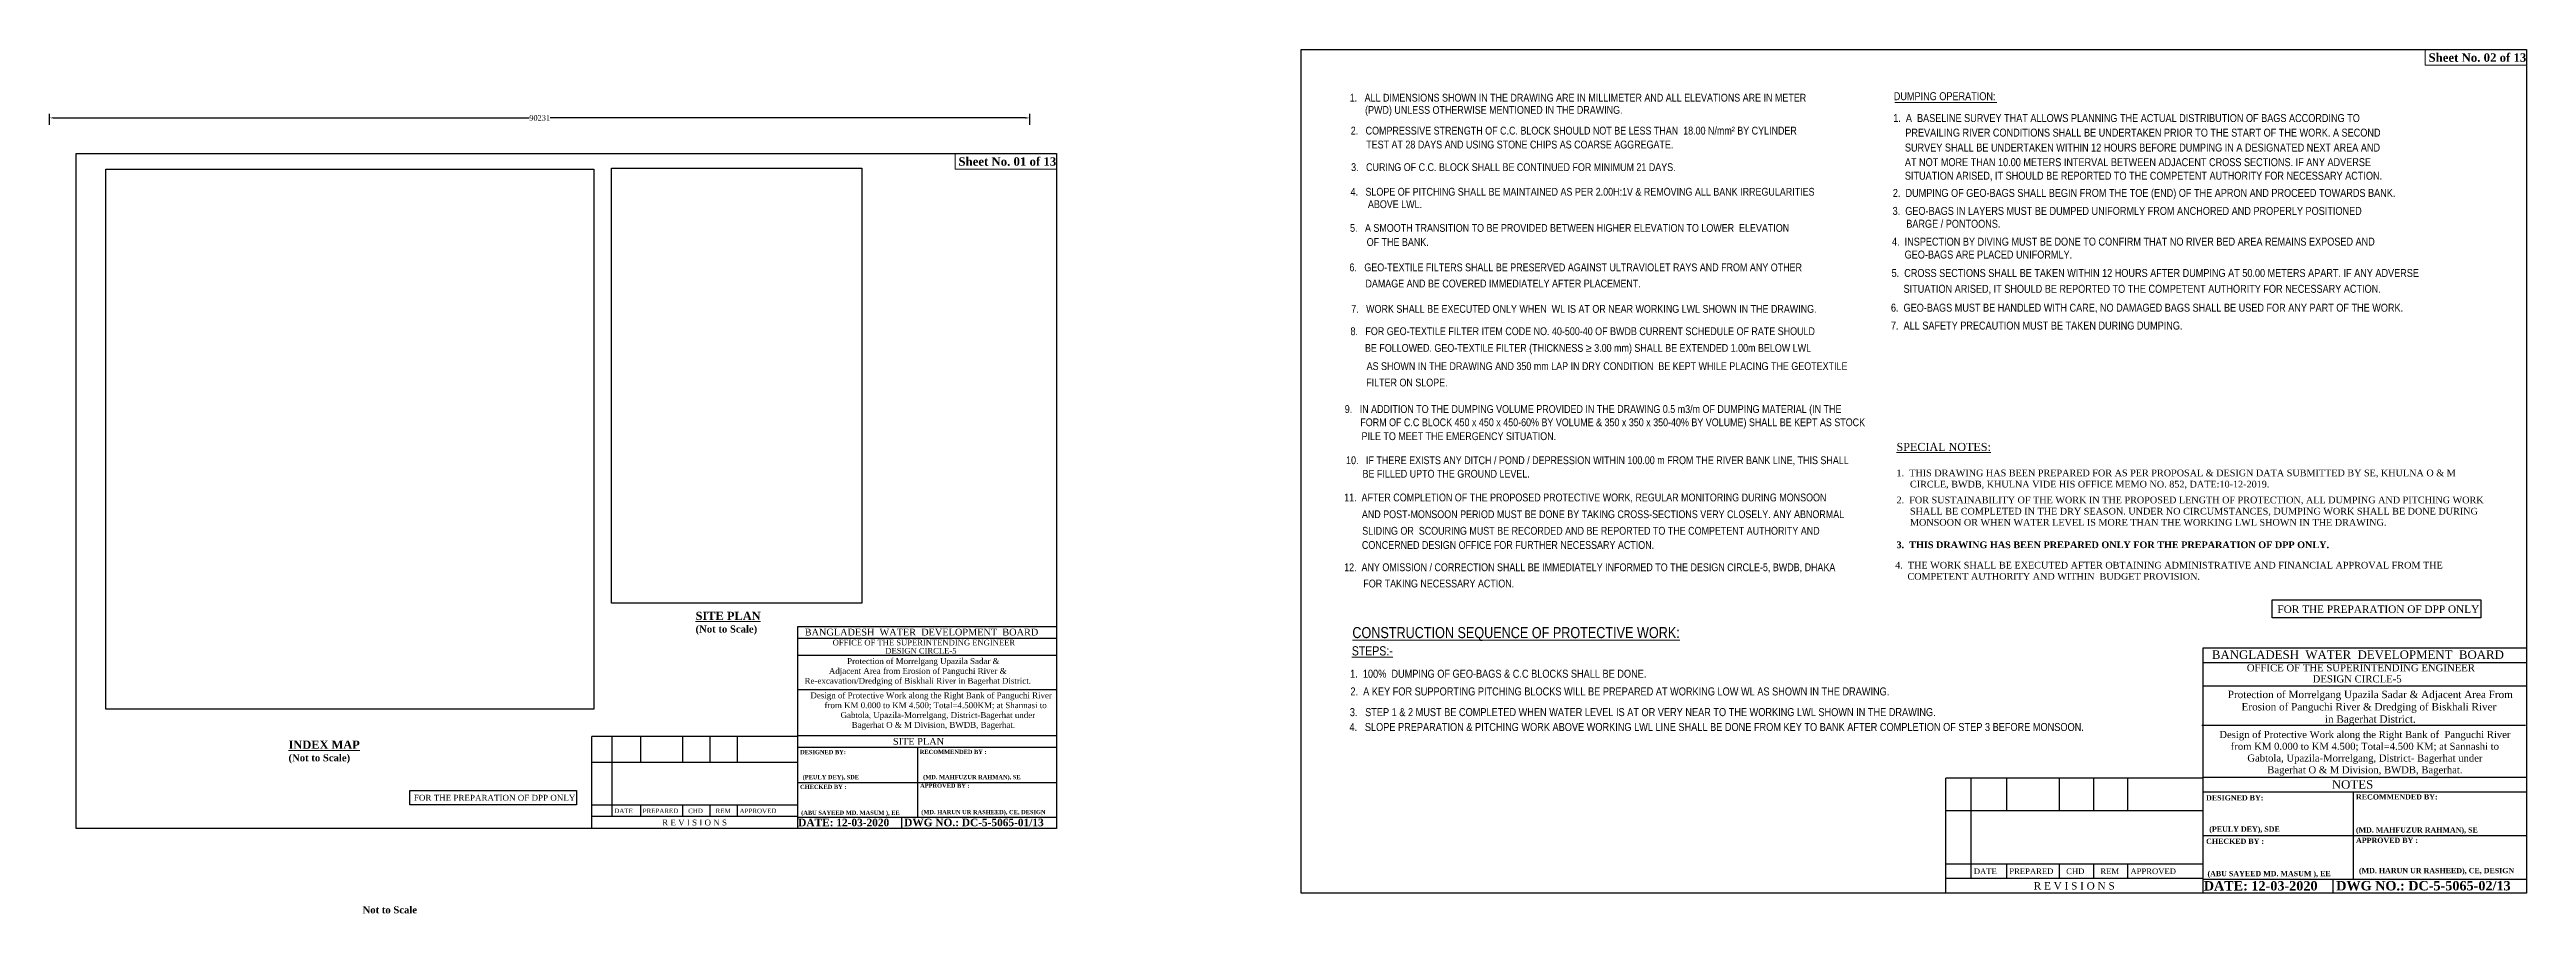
# Model space of a CAD drawing. Header units: metres. Extents: x -2434 to 11656, y -15288 to 8109.
# Drawn here: x -1071.6 to -843.6, y -8339.5 to -8260 of the extents above; entities that cross this region are included whole.
import ezdxf
from ezdxf.enums import TextEntityAlignment as Align

# ---------------------------------------------------------------- set-up
doc = ezdxf.new("R2010")
doc.units = ezdxf.units.M
doc.layers.add('LINE', color=7, linetype='Continuous')
doc.layers.add('Other line', color=7, linetype='Continuous', lineweight=15)
doc.styles.add('Arial-250', font='arial.ttf')
doc.styles.add('Kazi_T_H', font='timesbd.ttf')
doc.styles.get("Standard").update_dxf_attribs({"font": 'times.ttf'})
doc.styles.add('style2', font='ARIALN.TTF', dxfattribs={"height": 0.65})
doc.dimstyles.get("Standard").update_dxf_attribs({"dimtxt": 0.5, "dimasz": 0.4075, "dimexe": 0.364, "dimexo": 0.219, "dimgap": 0.09, "dimtad": 0, "dimdec": 0, "dimlfac": 1000, "dimzin": 0, "dimdsep": 46, "dimtxsty": 'Standard', "dimcen": 0.09, "dimadec": 0, "dimazin": 0, "dimtfac": 1, "dimtdec": 0, "dimtofl": 0, "dimtmove": 0, "dimatfit": 3, "dimfxl": 1, "dimtolj": 1, "dimtzin": 0, "dimarcsym": 0})
picture_1 = doc.add_image_def('image6.jpg', size_in_pixel=(2592, 4505))
picture_2 = doc.add_image_def('image7.jpg', size_in_pixel=(606, 671))

# ---------------------------------------------------------------- blocks, each defined once
blk = doc.blocks.new('*D872')
at = {"color": 0, "lineweight": -2, "ltscale": 0.5}
for p, q in [((-1071.63, -8266.91), (-1071.63, -8265.9)), ((-1071.22, -8266.27), (-1027.47, -8266.27)), ((-981.81, -8266.27), (-1025.56, -8266.27)), ((-981.4, -8266.91), (-981.4, -8265.9))]:
    blk.add_line(p, q, dxfattribs=at)
at = {"color": 0, "linetype": 'Continuous', "lineweight": -3, "ltscale": 0.5}
for points in [[(-1071.22, -8266.2), (-1071.22, -8266.34), (-1071.63, -8266.27)], [(-981.81, -8266.2), (-981.81, -8266.34), (-981.4, -8266.27)]]:
    blk.add_solid(points, dxfattribs=at)
at = {"layer": 'Defpoints', "color": 0, "linetype": 'Continuous', "lineweight": -3, "ltscale": 0.5}
for p in [(-981.4, -8266.27), (-1071.63, -8267.13), (-981.4, -8267.13)]:
    blk.add_point(p, dxfattribs=at)
at = {"color": 0, "linetype": 'Continuous', "lineweight": -3, "ltscale": 0.5, "insert": (-1026.52, -8266.27), "char_height": 0.5, "attachment_point": 5}
blk.add_mtext('\\A1;90231', dxfattribs=at)

msp = doc.modelspace()

# ---------------------------------------------------------------- linework, layer by layer
at = {"color": 0, "linetype": 'Continuous', "lineweight": -3, "ltscale": 0.5}
for points in [[(-867.051424, -8310.643137), (-847.853602, -8310.643137), (-847.853602, -8312.299707), (-867.051424, -8312.299707)], [(-1038.480177, -8328.172324), (-1023.121919, -8328.172324), (-1023.121919, -8329.49758), (-1038.480177, -8329.49758)]]:
    msp.add_lwpolyline(points, close=True, dxfattribs=at)
at = {"layer": 'LINE', "color": 0, "linetype": 'ByBlock', "lineweight": -3, "ltscale": 0.5}
for p, q in [((-978.959951, -8313.11339), (-1002.801836, -8313.11339)), ((-1002.801836, -8313.11339), (-1002.801836, -8331.67707)), ((-978.959951, -8314.203173), (-1002.801836, -8314.203173)), ((-978.959951, -8315.755604), (-1002.801836, -8315.755604)), ((-873.449808, -8315.06941), (-873.449808, -8337.641008)), ((-843.647452, -8315.06941), (-873.449808, -8315.06941)), ((-843.647452, -8316.431639), (-873.449808, -8316.431639)), ((-978.959951, -8318.908937), (-1002.801836, -8318.908937)), ((-978.959951, -8318.908937), (-1002.801836, -8318.908937)), ((-843.647452, -8318.567752), (-873.449808, -8318.567752)), ((-1002.801836, -8323.19955), (-1021.720808, -8323.19955)), ((-1021.720808, -8331.67707), (-1021.720808, -8323.19955)), ((-1019.863342, -8323.19955), (-1019.863342, -8330.58411)), ((-1017.249298, -8323.19955), (-1017.249298, -8325.614256)), ((-1013.375802, -8323.19955), (-1013.375802, -8325.614256)), ((-1010.852366, -8323.19955), (-1010.852366, -8325.614256)), ((-1008.32893, -8323.19955), (-1008.32893, -8325.614256)), ((-978.959951, -8323.156553), (-1002.801836, -8323.156553)), ((-843.732232, -8322.188532), (-873.534588, -8322.188532)), ((-1002.801836, -8325.614256), (-1021.720808, -8325.614256)), ((-978.959951, -8324.235751), (-1002.801836, -8324.235751)), ((-991.703096, -8330.634534), (-991.703096, -8324.235751)), ((-1002.801836, -8327.435142), (-978.959951, -8327.435142)), ((-873.449808, -8327.044107), (-897.098524, -8327.044107)), ((-897.098524, -8337.641008), (-897.098524, -8327.044107)), ((-894.776691, -8327.044107), (-894.776691, -8336.274808)), ((-891.509136, -8327.044107), (-891.509136, -8330.06249)), ((-886.667266, -8327.044107), (-886.667266, -8330.06249)), ((-883.512971, -8327.044107), (-883.512971, -8330.06249)), ((-880.358676, -8327.044107), (-880.358676, -8330.06249)), ((-843.647452, -8326.990361), (-873.449808, -8326.990361)), ((-1002.801836, -8329.534189), (-1021.720808, -8329.534189)), ((-1017.249298, -8329.534189), (-1017.249298, -8330.58411)), ((-1013.375802, -8329.534189), (-1013.375802, -8330.58411)), ((-1010.852366, -8329.534189), (-1010.852366, -8330.58411)), ((-1008.32893, -8329.534189), (-1008.32893, -8330.58411)), ((-873.449808, -8330.06249), (-897.098524, -8330.06249)), ((-843.647452, -8328.339359), (-873.449808, -8328.339359)), ((-859.576384, -8336.337838), (-859.576384, -8328.339359)), ((-1002.801836, -8330.58411), (-1021.720808, -8330.58411)), ((-1002.801836, -8330.634534), (-978.959951, -8330.634534)), ((-993.182336, -8331.67707), (-993.182336, -8330.634534)), ((-873.449808, -8332.338598), (-843.647452, -8332.338598)), ((-873.449808, -8334.962406), (-897.098524, -8334.962406)), ((-891.509136, -8334.962406), (-891.509136, -8336.274808)), ((-886.667266, -8334.962406), (-886.667266, -8336.274808)), ((-883.512971, -8334.962406), (-883.512971, -8336.274808)), ((-880.358676, -8334.962406), (-880.358676, -8336.274808)), ((-873.449808, -8336.274808), (-897.098524, -8336.274808)), ((-873.449808, -8336.337838), (-843.647452, -8336.337838)), ((-861.425433, -8337.641008), (-861.425433, -8336.337838))]:
    msp.add_line(p, q, dxfattribs=at)
for points in [[(-956.435743, -8259.974134), (-843.647452, -8259.974134), (-843.647452, -8337.641008), (-956.435743, -8337.641008)], [(-1069.190584, -8269.543571), (-978.959951, -8269.543571), (-978.959951, -8331.67707), (-1069.190584, -8331.67707)]]:
    msp.add_lwpolyline(points, close=True, dxfattribs=at)
at = {"layer": 'LINE', "color": 7, "lineweight": 13, "ltscale": 0.5}
for points in [[(-843.647452, -8259.974134), (-852.966468, -8259.974134), (-852.966468, -8261.408179), (-843.647452, -8261.408179)], [(-978.959951, -8269.543571), (-988.278967, -8269.543571), (-988.278967, -8270.977616), (-978.959951, -8270.977616)]]:
    msp.add_lwpolyline(points, close=True, dxfattribs=at)
at = {"layer": 'Other line', "color": 7, "ltscale": 5}
msp.add_line((-901.784949, -8264.837031), (-892.399749, -8264.837031), dxfattribs=at)

# ---------------------------------------------------------------- texts
at = {"layer": 'LINE', "color": 0, "linetype": 'ByBlock', "lineweight": -3, "ltscale": 0.5}
for s, height, p in [('BANGLADESH  WATER  DEVELOPMENT  BOARD', 0.62657026, (-991.372961, -8313.914387)), ('OFFICE OF THE SUPERINTENDING ENGINEER', 0.5226, (-991.152682, -8314.828267)), ('DESIGN CIRCLE-5', 0.5226, (-991.427797, -8315.58396)), ('BANGLADESH  WATER  DEVELOPMENT  BOARD', 0.78321282, (-859.163714, -8316.070657)), ('OFFICE OF THE SUPERINTENDING ENGINEER', 0.65325, (-858.888366, -8317.213007)), ('DESIGN CIRCLE-5', 0.65325, (-859.23226, -8318.234718)), (' SITE PLAN', 0.62712, (-991.767894, -8323.978886)), ('NOTES', 0.7839, (-859.65738, -8328.018278)), ('R E V I S I O N S', 0.54648014, (-1012.261322, -8331.40383)), ('R E V I S I O N S', 0.68310017, (-885.274166, -8337.299458))]:
    msp.add_text(s, height=height, dxfattribs=at).set_placement(p, align=Align.CENTER)
at = {"layer": 'LINE', "color": 0, "linetype": 'ByBlock', "lineweight": -3, "ltscale": 0.5, "style": 'Kazi_T_H'}
for s, height, p in [('DESIGNED BY:', 0.38392696, (-1002.550173, -8324.841844)), ('RECOMMENDED BY :', 0.38392696, (-991.536197, -8324.822322)), ('CHECKED BY :', 0.38392696, (-1002.550173, -8328.041235)), ('(PEULY DEY), SDE', 0.38392696, (-1002.315564, -8327.145699)), ('APPROVED BY :', 0.38392696, (-991.502823, -8327.92938)), ('(MD. MAHFUZUR RAHMAN), SE ', 0.38392696, (-991.22328, -8327.141958)), ('(ABU SAYEED MD. MASUM ), EE', 0.38392696, (-1002.448811, -8330.425222)), ('(MD. HARUN UR RASHEED), CE, DESIGN ', 0.38392696, (-991.394315, -8330.363441)), ('DESIGNED BY:', 0.4799087, (-873.13523, -8329.096975)), ('RECOMMENDED BY:', 0.4799087, (-859.336429, -8329.011231)), ('DATE: 12-03-2020', 0.69106853, (-1002.722533, -8331.475709)), ('DWG NO.: DC-5-5065-01/13', 0.69106853, (-992.968543, -8331.468734)), ('CHECKED BY :', 0.4799087, (-873.13523, -8333.096214)), ('(PEULY DEY), SDE', 0.4799087, (-872.841968, -8331.976794)), ('APPROVED BY :', 0.4799087, (-859.336429, -8333.010471)), ('(MD. MAHFUZUR RAHMAN), SE ', 0.4799087, (-859.340731, -8332.052931)), ('DATE: 12-03-2020', 0.86383566, (-873.350679, -8337.389306)), ('(ABU SAYEED MD. MASUM ), EE', 0.4799087, (-873.008526, -8336.076198)), ('DWG NO.: DC-5-5065-02/13', 0.86383566, (-861.158192, -8337.380588))]:
    msp.add_text(s, height=height, dxfattribs=at).set_placement(p)
at = {"layer": 'LINE', "color": 0, "linetype": 'ByBlock', "lineweight": -3, "ltscale": 0.5}
for s, height, p in [('DATE', 0.4199686, (-1019.653358, -8330.269134)), ('PREPARED', 0.4199686, (-1017.039314, -8330.269134)), ('CHD', 0.4199686, (-1012.850841, -8330.269134)), ('REM', 0.4199686, (-1010.327406, -8330.269134)), ('APPROVED', 0.4199686, (-1008.118946, -8330.269134)), ('DATE', 0.5249607, (-894.514211, -8335.881088)), ('PREPARED', 0.5249607, (-891.246656, -8335.881088)), ('CHD', 0.5249607, (-886.011065, -8335.881088)), ('REM', 0.5249607, (-882.85677, -8335.881088)), ('APPROVED', 0.5249607, (-880.096196, -8335.881088))]:
    msp.add_text(s, height=height, dxfattribs=at).set_placement(p)
at = {"layer": 'LINE', "color": 7, "lineweight": 13, "ltscale": 0.5, "attachment_point": 1}
for s, insert, char_height, width in [('{\\fTimes New Roman|b1|i0|c0|p18;Sheet No. 02 of 13}', (-852.663064, -8260.322373), 0.78024, 9.64548961), ('{\\fTimes New Roman|b1|i0|c0|p18;Sheet No. 01 of 13}', (-987.975563, -8269.89181), 0.78024, 9.64548961), ('{\\fTimes New Roman|b1|i0|c0|p18;\\H1.432x;\\LSITE PLAN\\P\\H0.8606x;\\l(Not to Scale)}', (-1012.168645, -8311.73258), 0.52746459, 8.29160303), ('{\\fTimes New Roman|b1|i0|c0|p18;\\H1.432x;\\LINDEX MAP\\P\\H0.8606x;\\l(Not to Scale)}', (-1049.634754, -8323.589825), 0.52746459, 8.29160303), ('{\\fTimes New Roman|b1|i0|c0|p18;\\H1.232x;Not to Scale}', (-1042.819388, -8338.844016), 0.52746459, 8.29160303)]:
    msp.add_mtext(s, dxfattribs=dict(at, insert=insert, char_height=char_height, width=width))
at = {"layer": 'LINE', "color": 0, "linetype": 'ByBlock', "lineweight": 30, "ltscale": 0.5, "attachment_point": 1}
for insert, char_height, width in [((-866.569837, -8311.151577), 0.68631446, 67.13921254), ((-1038.094908, -8328.579076), 0.54905157, 53.71137004)]:
    msp.add_mtext('\\pi-812,l812,t405.9,812;FOR THE PREPARATION OF DPP ONLY', dxfattribs=dict(at, insert=insert, char_height=char_height, width=width))
at = {"layer": 'LINE', "color": 0, "linetype": 'ByBlock', "lineweight": -3, "ltscale": 0.5}
for s, insert, char_height, width, attachment_point in [('              {\\C7;Protection of Morrelgang Upazila Sadar &\\P         Adjacent Area from Erosion of Panguchi River & \\P         Re-excavation/Dredging of Biskhali River in Bagerhat District.}', (-992.64064, -8316.00028), 0.544, 26.00736357, 2), ('                     Design of Protective Work along the Right Bank of Panguchi River \\P                         from KM 0.000 to KM 4.500; Total=4.500KM; at Shannasi to \\P                           Gabtola, Upazila-Morrelgang, District-Bagerhat under \\P                       Bagerhat O & M Division, BWDB, Bagerhat.', (-992.64064, -8319.153613), 0.544, 31.84006792, 2), ('{\\fTimes New Roman|b1|i0|c0|p18; }Protection of Morrelgang Upazila Sadar & Adjacent Area From \\PErosion of Panguchi River & Dredging of Biskhali River\\P in Bagerhat District.', (-858.14762, -8318.999518), 0.68, 33.8193675, 2), ('Design of Protective Work along the Right Bank of  Panguchi River \\Pfrom KM 0.000 to KM 4.500; Total=4.500 KM; at Sannashi to \\PGabtola, Upazila-Morrelgang, District- Bagerhat under \\PBagerhat O & M Division, BWDB, Bagerhat.', (-858.51801, -8324.761581), 0.65, 32.966402, 5)]:
    msp.add_mtext(s, dxfattribs=dict(at, insert=insert, char_height=char_height, width=width, attachment_point=attachment_point))
at = {"layer": 'LINE', "color": 0, "linetype": 'ByBlock', "lineweight": -3, "ltscale": 0.5, "insert": (-851.917939, -8335.317803), "char_height": 0.4799087, "width": 14.30564605, "attachment_point": 2, "style": 'Kazi_T_H'}
msp.add_mtext('(MD. HARUN UR RASHEED), CE, DESIGN', dxfattribs=at)
at = {"layer": 'Other line', "color": 7, "ltscale": 5, "style": 'style2'}
for s, height, p in [('1.   ALL DIMENSIONS SHOWN IN THE DRAWING ARE IN MILLIMETER AND ALL ELEVATIONS ARE IN METER ', 0.71758792, (-951.959416, -8264.767142)), ('DUMPING OPERATION:', 0.73193968, (-901.881209, -8264.636625)), ('   (PWD) UNLESS OTHERWISE MENTIONED IN THE DRAWING.', 0.71758792, (-951.228527, -8265.890983)), ('            1.  A  BASELINE SURVEY THAT ALLOWS PLANNING THE ACTUAL DISTRIBUTION OF BAGS ACCORDING TO ', 0.731939681, (-904.730399, -8266.647467)), ('            2.   COMPRESSIVE STRENGTH OF C.C. BLOCK SHOULD NOT BE LESS THAN  18.00 N/mm² BY CYLINDER ', 0.717587922, (-954.607414, -8267.79919)), ('TEST AT 28 DAYS AND USING STONE CHIPS AS COARSE AGGREGATE.', 0.71758792, (-950.439815, -8269.077875)), ('                   SURVEY SHALL BE UNDERTAKEN WITHIN 12 HOURS BEFORE DUMPING IN A DESIGNATED NEXT AREA AND ', 0.731939681, (-905.287418, -8269.36537)), ('                  PREVAILING RIVER CONDITIONS SHALL BE UNDERTAKEN PRIOR TO THE START OF THE WORK. A SECOND ', 0.731939681, (-905.017367, -8267.990461)), ('            3.   CURING OF C.C. BLOCK SHALL BE CONTINUED FOR MINIMUM 21 DAYS.', 0.71758792, (-954.569684, -8271.159976)), ('                   AT NOT MORE THAN 10.00 METERS INTERVAL BETWEEN ADJACENT CROSS SECTIONS. IF ANY ADVERSE', 0.731939681, (-905.287418, -8270.707196)), ('                   SITUATION ARISED, IT SHOULD BE REPORTED TO THE COMPETENT AUTHORITY FOR NECESSARY ACTION. ', 0.731939681, (-905.287418, -8271.955693)), ('4.   SLOPE OF PITCHING SHALL BE MAINTAINED AS PER 2.00H:1V & REMOVING ALL BANK IRREGULARITIES ', 0.71758792, (-951.881132, -8273.427405)), (' 2.  DUMPING OF GEO-BAGS SHALL BEGIN FROM THE TOE (END) OF THE APRON AND PROCEED TOWARDS BANK.', 0.73193968, (-902.200255, -8273.540598)), ('ABOVE LWL.', 0.7175879, (-950.280999, -8274.571583)), (' 3.  GEO-BAGS IN LAYERS MUST BE DUMPED UNIFORMLY FROM ANCHORED AND PROPERLY POSITIONED ', 0.73193968, (-902.222371, -8275.196753)), ('       BARGE / PONTOONS.', 0.73193968, (-902.363134, -8276.378546)), ('5.   A SMOOTH TRANSITION TO BE PROVIDED BETWEEN HIGHER ELEVATION TO LOWER  ELEVATION  ', 0.71758792, (-951.926552, -8276.753657)), ('OF THE BANK.', 0.71758792, (-950.39675, -8278.053626)), (' 4.  INSPECTION BY DIVING MUST BE DONE TO CONFIRM THAT NO RIVER BED AREA REMAINS EXPOSED AND ', 0.73193968, (-902.280047, -8278.022444)), ('6.   GEO-TEXTILE FILTERS SHALL BE PRESERVED AGAINST ULTRAVIOLET RAYS AND FROM ANY OTHER', 0.71758792, (-951.983815, -8280.385467)), ('            5.  CROSS SECTIONS SHALL BE TAKEN WITHIN 12 HOURS AFTER DUMPING AT 50.00 METERS APART. IF ANY ADVERSE', 0.731939681, (-904.882682, -8280.910853)), ('      GEO-BAGS ARE PLACED UNIFORMLY.', 0.73193968, (-902.280047, -8279.213634)), ('DAMAGE AND BE COVERED IMMEDIATELY AFTER PLACEMENT.', 0.71758792, (-950.512315, -8281.875118)), ('                 SITUATION ARISED, IT SHOULD BE REPORTED TO THE COMPETENT AUTHORITY FOR NECESSARY ACTION. ', 0.731939681, (-904.94366, -8282.366735)), ('         7.   WORK SHALL BE EXECUTED ONLY WHEN  WL IS AT OR NEAR WORKING LWL SHOWN IN THE DRAWING.', 0.71758792, (-953.878057, -8284.20737)), ('            6.  GEO-BAGS MUST BE HANDLED WITH CARE, NO DAMAGED BAGS SHALL BE USED FOR ANY PART OF THE WORK.', 0.731939681, (-904.941334, -8284.105958)), ('          8.   FOR GEO-TEXTILE FILTER ITEM CODE NO. 40-500-40 OF BWDB CURRENT SCHEDULE OF RATE SHOULD  ', 0.717587922, (-954.171868, -8286.262463)), ('                  BE FOLLOWED. GEO-TEXTILE FILTER (THICKNESS ≥ 3.00 mm) SHALL BE EXTENDED 1.00m BELOW LWL ', 0.717587922, (-954.671155, -8287.801688)), ('                   AS SHOWN IN THE DRAWING AND 350 mm LAP IN DRY CONDITION  BE KEPT WHILE PLACING THE GEOTEXTILE  ', 0.717587922, (-954.744628, -8289.480017)), ('  FILTER ON SLOPE.', 0.71758792, (-950.897517, -8290.986358)), ('            9.   IN ADDITION TO THE DUMPING VOLUME PROVIDED IN THE DRAWING 0.5 m3/m OF DUMPING MATERIAL (IN THE  ', 0.717587922, (-955.15544, -8293.429338)), ('                  FORM OF C.C BLOCK 450 x 450 x 450-60%%% BY VOLUME & 350 x 350 x 350-40%%% BY VOLUME) SHALL BE KEPT AS STOCK', 0.717587922, (-955.098909, -8294.649494)), ('PILE TO MEET THE EMERGENCY SITUATION.', 0.71758792, (-950.866469, -8295.925676)), ('            10.   IF THERE EXISTS ANY DITCH / POND / DEPRESSION WITHIN 100.00 m FROM THE RIVER BANK LINE, THIS SHALL ', 0.717587922, (-955.034877, -8298.13842)), (' 11.  AFTER COMPLETION OF THE PROPOSED PROTECTIVE WORK, REGULAR MONITORING DURING MONSOON ', 0.71758792, (-952.69788, -8301.567721)), ('                   BE FILLED UPTO THE GROUND LEVEL.', 0.71758792, (-955.121708, -8299.387745)), ('              AND POST-MONSOON PERIOD MUST BE DONE BY TAKING CROSS-SECTIONS VERY CLOSELY. ANY ABNORMAL', 0.717587922, (-954.039209, -8303.109649)), ('CONCERNED DESIGN OFFICE FOR FURTHER NECESSARY ACTION.', 0.71758792, (-950.835654, -8305.943146)), ('                SLIDING OR  SCOURING MUST BE RECORDED AND BE REPORTED TO THE COMPETENT AUTHORITY AND ', 0.717587922, (-954.464695, -8304.636588)), ('        12.  ANY OMISSION / CORRECTION SHALL BE IMMEDIATELY INFORMED TO THE DESIGN CIRCLE-5, BWDB, DHAKA', 0.717587922, (-954.299394, -8307.993846)), (' FOR TAKING NECESSARY ACTION.  ', 0.71758792, (-950.933512, -8309.489371)), ('%%UCONSTRUCTION SEQUENCE OF PROTECTIVE WORK:', 1.01396899, (-951.71512, -8314.151993)), ('%%USTEPS:-', 0.8450332, (-951.765224, -8315.750369)), ('1.  100%%%  DUMPING OF GEO-BAGS & C.C BLOCKS SHALL BE DONE. ', 0.73742923, (-951.925168, -8317.803725)), ('2.  A KEY FOR SUPPORTING PITCHING BLOCKS WILL BE PREPARED AT WORKING LOW WL AS SHOWN IN THE DRAWING.', 0.73742923, (-951.897073, -8319.431679)), ('        4.   SLOPE PREPARATION & PITCHING WORK ABOVE WORKING LWL LINE SHALL BE DONE FROM KEY TO BANK AFTER COMPLETION OF STEP 3 BEFORE MONSOON.', 0.737429228, (-953.8538, -8322.707283))]:
    msp.add_text(s, height=height, dxfattribs=at).set_placement(p)
at = {"layer": 'Other line', "color": 7, "lineweight": 40, "ltscale": 5, "style": 'style2'}
msp.add_text('            7.  ALL SAFETY PRECAUTION MUST BE TAKEN DURING DUMPING.', height=0.73193968, dxfattribs=at).set_placement((-904.941334, -8285.752219))
at = {"layer": 'Other line', "color": 7, "ltscale": 5, "char_height": 0.618919583, "width": 54.21689651, "attachment_point": 1, "style": 'Arial-250'}
for s, insert in [('\\pt1.238;{\\fTimes New Roman|b0|i0|c0|p18;\\H1.19x;\\LSPECIAL NOTES:\\l\\P\\P\\pi-1.238,l1.238;\\H0.8403x;1.  THIS DRAWING HAS BEEN PREPARED FOR AS PER PROPOSAL & DESIGN DATA SUBMITTED BY SE, KHULNA O & M CIRCLE, BWDB, KHULNA VIDE HIS OFFICE MEMO NO. 852, DATE:10-12-2019.  \\P\\H0.4118x;\\P\\H2.429x;2.  \\H0.9998x;FOR SUSTAINABILITY OF THE WORK IN THE PROPOSED LENGTH OF PROTECTION, ALL DUMPING AND PITCHING WORK SHALL BE COMPLETED IN THE DRY SEASON. UNDER NO CIRCUMSTANCES, DUMPING WORK SHALL BE DONE DURING MONSOON OR WHEN WATER LEVEL IS MORE THAN THE WORKING LWL SHOWN IN THE DRAWING.\\P\\P\\pi-700.6,l700.6,t350.1,700.6;\\fTimes New Roman|b1|i0|c0|p18;3.  THIS DRAWING HAS BEEN PREPARED ONLY FOR THE PREPARATION OF DPP ONLY.\\fTimes New Roman|b0|i0|c0|p18;\\P\\pi-1.238,l1.238,t1.238;\\H0.6058x;\\P\\H0.7618x; }', (-901.628762, -8296.184922)), ('\\pi-1.599,l1.599,t1.599;{\\fTimes New Roman|b0|i0|c0|p18;  4.  THE WORK SHALL BE EXECUTED AFTER OBTAINING ADMINISTRATIVE AND FINANCIAL APPROVAL FROM THE COMPETENT AUTHORITY AND WITHIN  BUDGET PROVISION.\\fTimes New Roman|b1|i0|c0|p18;\\C256; }', (-902.220625, -8307.133097))]:
    msp.add_mtext(s, dxfattribs=dict(at, insert=insert))
at = {"layer": 'Other line', "color": 7, "ltscale": 5, "insert": (-952.41953, -8320.599049), "char_height": 0.737429228, "attachment_point": 1, "style": 'style2'}
msp.add_mtext('  3.   STEP 1 & 2 MUST BE COMPLETED WHEN WATER LEVEL IS AT OR VERY NEAR TO THE WORKING LWL SHOWN IN THE DRAWING.', dxfattribs=at)

# ---------------------------------------------------------------- dimensions: what is measured, and where the dimension line sits
at = {"color": 7, "linetype": 'Continuous', "lineweight": -3, "ltscale": 0.5}
dim = msp.add_linear_dim(base=(-981.401328, -8266.268415), p1=(-1071.631961, -8267.12715), p2=(-981.401328, -8267.12715), dimstyle='Standard', override={"dimfxl": 0.12}, dxfattribs=at)
dim.commit()
dim.dimension.update_dxf_attribs({"geometry": '*D872', "text_midpoint": (-1026.516644, -8266.268415), "dimtype": 160})

# ---------------------------------------------------------------- pictures from other files: only their frames are drawn
at = {"color": 0, "linetype": 'Continuous', "lineweight": -3, "ltscale": 0.5}
image = msp.add_image(picture_2, insert=(-1066.441421, -8320.685299), size_in_units=(44.893513, 49.708824), dxfattribs=at)
image.dxf.flags = 7
image = msp.add_image(picture_1, insert=(-1019.894064, -8310.953436), size_in_units=(23.040189, 40.044774), dxfattribs=at)
image.dxf.flags = 7

doc.saveas('drawing.dxf')
